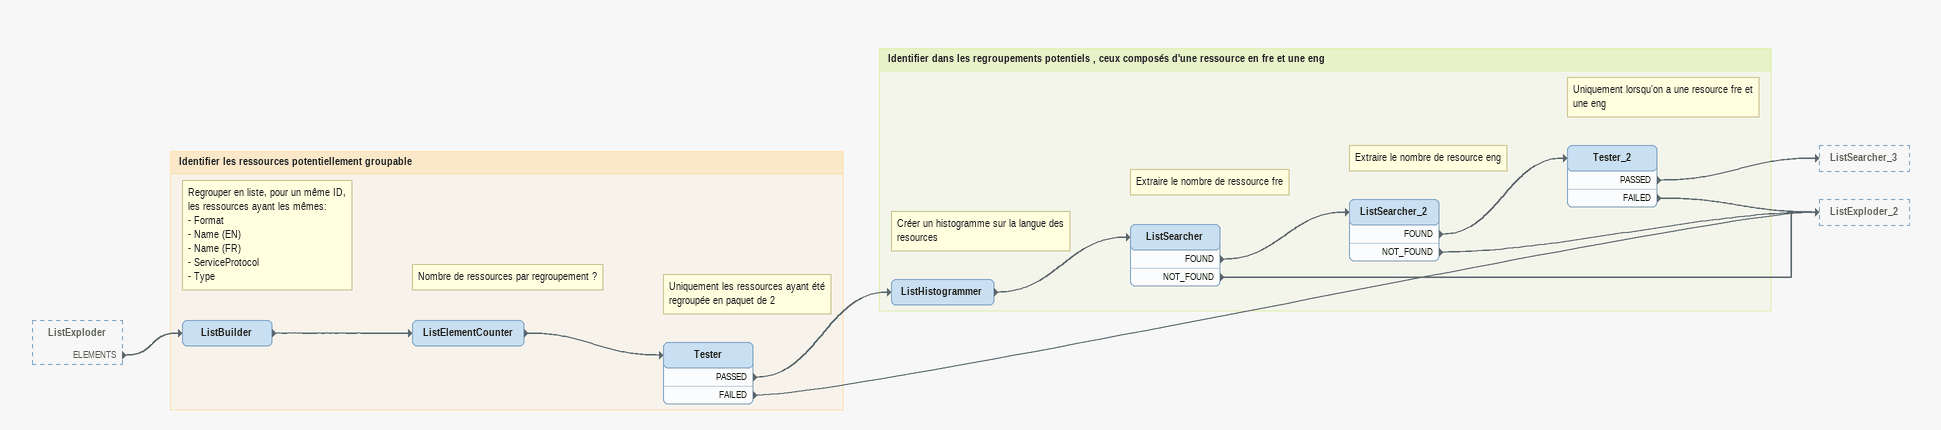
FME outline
ListExploder [outside]
    ELEMENTS -> ListBuilder

Bookmark: Identifier les ressources potentiellement groupable
Note: Regrouper en liste, pour un même ID, / les ressources ayant les mêmes: / - Format / - Name (EN) / - Name (FR) / - ServiceProtocol / - Type
ListBuilder
    -> ListElementCounter
Note: Nombre de ressources par regroupement ?
ListElementCounter
    -> Tester
Note: Uniquement les ressources ayant été regroupée en paquet de 2
Tester
    PASSED -> ListHistogrammer
    FAILED -> ListExploder_2

Bookmark: Identifier dans les regroupements potentiels , ceux composés d'une ressource en fre et une eng
Note: Créer un histogramme sur la langue des resources
ListHistogrammer
    -> ListSearcher
Note: Extraire le nombre de ressource fre
ListSearcher
    FOUND -> ListSearcher_2
    NOT_FOUND -> ListExploder_2
Note: Extraire le nombre de resource eng
ListSearcher_2
    FOUND -> Tester_2
    NOT_FOUND -> ListExploder_2
Note: Uniquement lorsqu'on a une resource fre et une eng
Tester_2
    PASSED -> ListSearcher_3
    FAILED -> ListExploder_2
